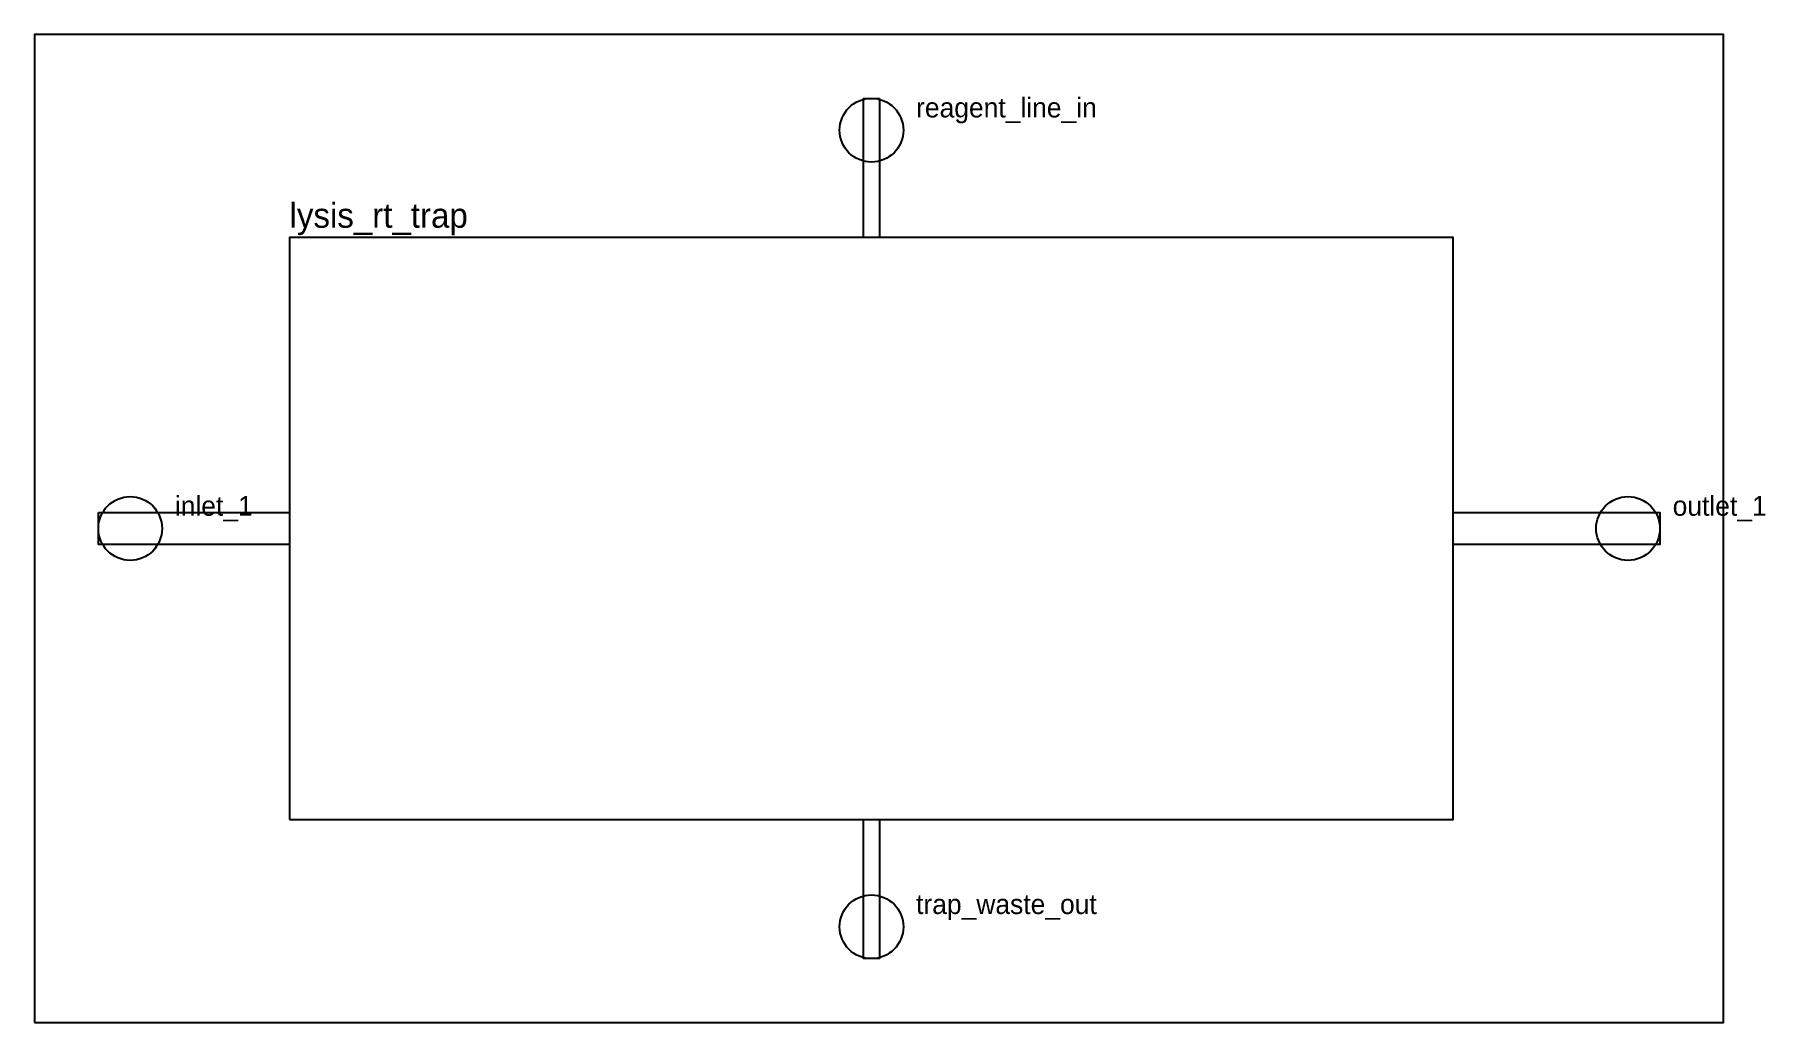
# Model space of a CAD drawing. Header units: millimetres. Extents: x 0 to 27.2, y 0 to 15.5.
import ezdxf

# ---------------------------------------------------------------- set-up
doc = ezdxf.new("R2010")
doc.units = ezdxf.units.MM
for name, color, linetype in [('CHAMBERS', 5, 'CONTINUOUS'), ('CHANNELS', 1, 'CONTINUOUS'), ('LABELS', 8, 'CONTINUOUS'), ('OUTLINE', 7, 'CONTINUOUS'), ('PORTS', 3, 'CONTINUOUS')]:
    doc.layers.add(name, color=color, linetype=linetype)

msp = doc.modelspace()

# ---------------------------------------------------------------- linework, layer by layer
at = {"layer": 'CHAMBERS'}
msp.add_lwpolyline([(4, 3.1856), (22.2574, 3.1856), (22.2574, 12.3144), (4, 12.3144)], close=True, dxfattribs=at)
at = {"layer": 'CHANNELS'}
for points in [[(13.255, 14.5), (13.255, 12.3144), (13.005, 12.3144), (13.005, 14.5)], [(1, 8), (4, 8), (4, 7.5), (1, 7.5)], [(22.2574, 8), (25.5, 8), (25.5, 7.5), (22.2574, 7.5)], [(13.255, 3.1856), (13.255, 1), (13.005, 1), (13.005, 3.1856)]]:
    msp.add_lwpolyline(points, close=True, dxfattribs=at)
at = {"layer": 'OUTLINE'}
msp.add_lwpolyline([(0, 0), (26.5, 0), (26.5, 15.5), (0, 15.5)], close=True, dxfattribs=at)
at = {"layer": 'PORTS'}
for centre in [(13.13, 14), (1.5, 7.75), (25, 7.75), (13.13, 1.5)]:
    msp.add_circle(centre, 0.5, dxfattribs=at)

# ---------------------------------------------------------------- texts
at = {"layer": 'LABELS'}
for s, height, p in [('reagent_line_in', 0.31, (13.83, 14.2)), ('lysis_rt_trap', 0.388, (4, 12.4694)), ('inlet_1', 0.31, (2.2, 7.95)), ('outlet_1', 0.31, (25.7, 7.95)), ('trap_waste_out', 0.31, (13.83, 1.7))]:
    msp.add_text(s, height=height, dxfattribs=at).set_placement(p)

doc.saveas('drawing.dxf')
